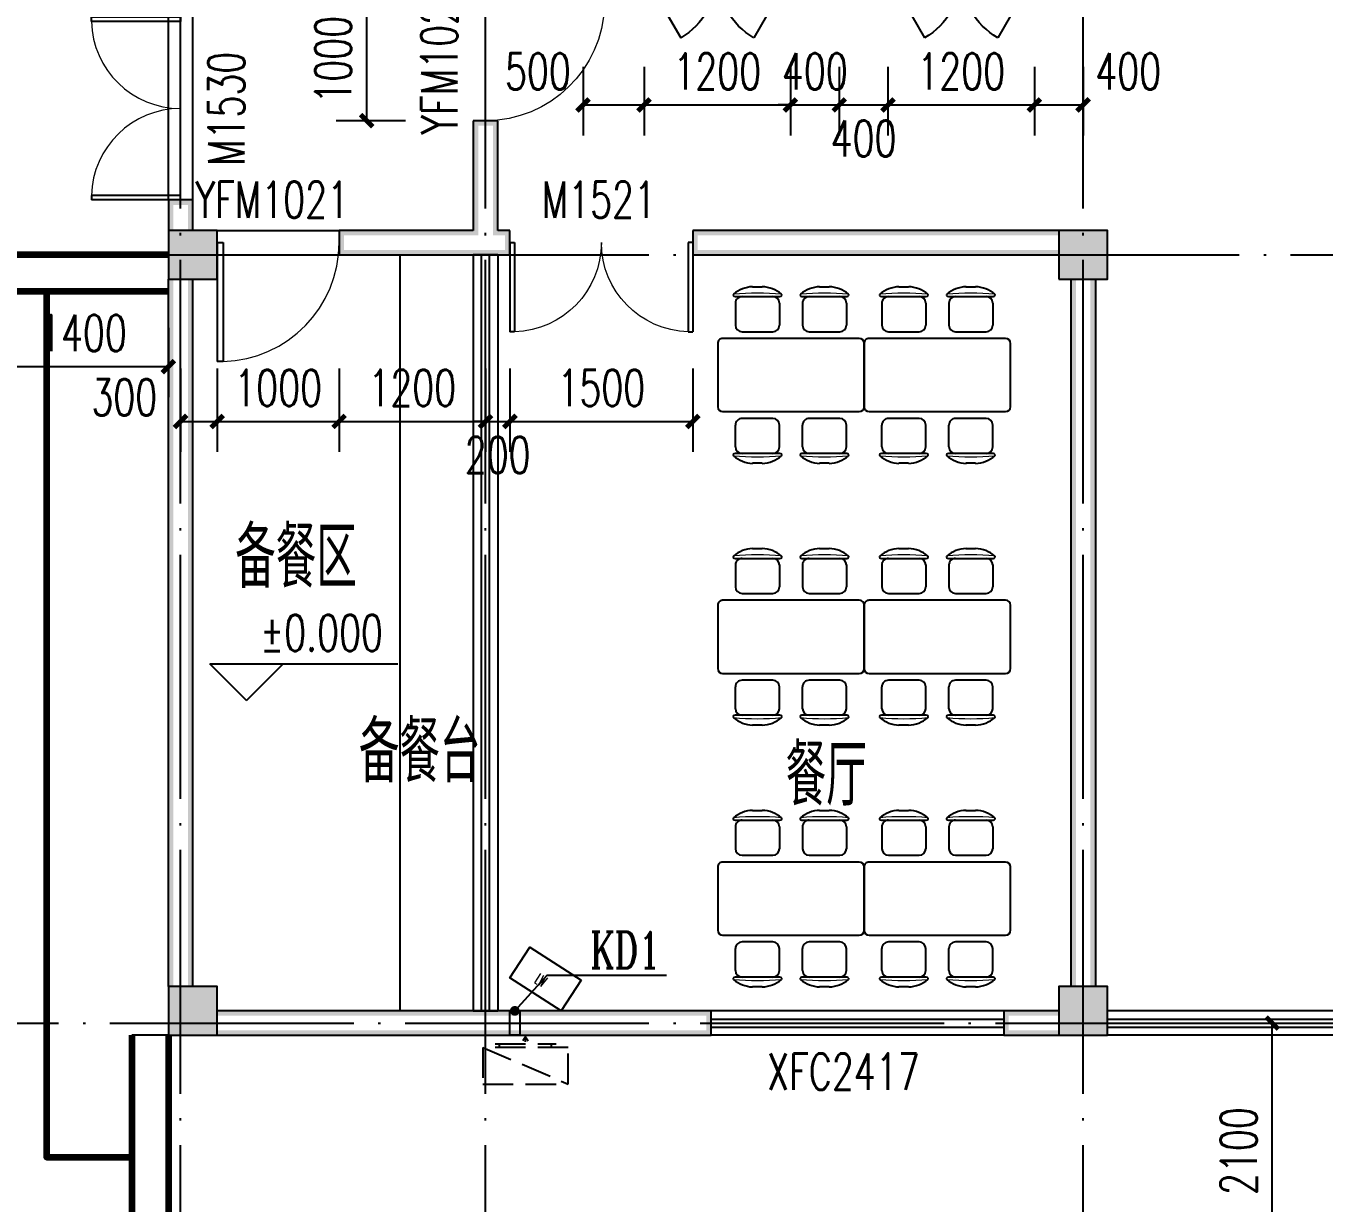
# Model space of a CAD drawing. Extents: x 5904849 to 6011887, y -826029 to -177002.
# Drawn here: x 5922146 to 5932789, y -389856 to -380203 of the extents above; entities that cross this region are included whole.
import ezdxf

# ---------------------------------------------------------------- set-up
doc = ezdxf.new("R2010")
doc.units = 0
doc.header["$LTSCALE"] = 1000
doc.header["$MEASUREMENT"] = 0
doc.linetypes.add('DASH', pattern=[0.35, 0.25, -0.1])
doc.linetypes.add('DOTE', pattern=[2.42, 2, -0.2, 0.02, -0.2])
doc.layers.get('0').update_dxf_attribs({"linetype": 'CONTINUOUS'})
doc.layers.get('Defpoints').update_dxf_attribs({"linetype": 'CONTINUOUS'})
for name, color, linetype in [('COLUMN', 9, 'CONTINUOUS'), ('DIM_ELEV', 3, 'CONTINUOUS'), ('DIM_SYMB', 3, 'CONTINUOUS'), ('DOTE', 252, 'CONTINUOUS'), ('JJ', 8, 'CONTINUOUS'), ('PUB_DIM', 3, 'CONTINUOUS'), ('PUB_HATCH', 8, 'CONTINUOUS'), ('PUB_TEXT', 7, 'CONTINUOUS'), ('PUB_WALL', 9, 'CONTINUOUS'), ('STAIR', 5, 'CONTINUOUS'), ('WALL', 2, 'CONTINUOUS'), ('WINDOW', 4, 'CONTINUOUS'), ('WINDOW_TEXT', 7, 'CONTINUOUS'), ('厨卫布置', 6, 'CONTINUOUS'), ('排水', 221, 'CONTINUOUS')]:
    doc.layers.add(name, color=color, linetype=linetype)
doc.styles.add('_TCH_DIM', font='SIMPLEX', dxfattribs={"bigfont": 'GBCBIG'})
doc.styles.add('_TCH_DIM_T3', font='SIMPLEX', dxfattribs={"width": 0.705882, "bigfont": 'GBCBIG'})
doc.styles.add('_TCH_LABEL', font='COMPLEX', dxfattribs={"bigfont": 'GBCBIG'})
doc.styles.add('_TCH_WINDOW', font='SIMPLEX', dxfattribs={"height": 3.5, "bigfont": 'GBCBIG'})
doc.styles.add('DIM_FONT', font='SIMPLEX', dxfattribs={"width": 0.7, "bigfont": 'GBCBIG'})
doc.styles.add('schuco', font='sceie.shx', dxfattribs={"width": 0.7, "bigfont": 'sceic.shx'})
doc.styles.get("Standard").update_dxf_attribs({"font": 'GBENOR', "bigfont": 'GBCBIG'})
doc.dimstyles.new('_TCH_ARCH&&100', dxfattribs={"dimtxt": 297.5, "dimasz": 100, "dimexe": 250, "dimexo": 300, "dimgap": 126.25, "dimtad": 1, "dimdec": 0, "dimzin": 0, "dimdsep": 46, "dimtxsty": '_TCH_DIM_T3', "dimblk": 'ARCHTICK', "dimcen": 0.09, "dimclrt": 7, "dimazin": 2, "dimtfac": 1, "dimtdec": 0, "dimtix": 1, "dimtmove": 2, "dimatfit": 3, "dimfxl": 0, "dimtolj": 1, "dimtzin": 0, "dimarcsym": 0})

# ---------------------------------------------------------------- blocks, each defined once
blk = doc.blocks.new('_ArchTick')
at = {"color": 0, "linetype": 'ByBlock', "const_width": 0.4}
blk.add_lwpolyline([(-0.5, -0.5), (0.5, 0.5)], dxfattribs=at)
blk = doc.blocks.new('*D903')
at = {"layer": 'Defpoints', "color": 0}
for p in [(5924940, -379980), (5925558, -379980), (5925558, -380980)]:
    blk.add_point(p, dxfattribs=at)
at = {"layer": 'PUB_DIM', "color": 0, "lineweight": -2}
for p, q in [((5925258, -379980), (5924690, -379980)), ((5924940, -380980), (5924940, -379980)), ((5925258, -380980), (5924690, -380980))]:
    blk.add_line(p, q, dxfattribs=at)
at = {"layer": 'PUB_DIM', "color": 0, "lineweight": -2, "xscale": 100, "yscale": 100, "zscale": 100}
for p, rotation in [((5924940, -379980), 90), ((5924940, -380980), 270)]:
    blk.add_blockref('_ArchTick', p, dxfattribs=dict(at, rotation=rotation))
at = {"layer": 'PUB_DIM', "color": 7, "insert": (5924665, -380480), "char_height": 297.5, "attachment_point": 5, "rotation": 90, "style": '_TCH_DIM_T3'}
blk.add_mtext('\\A1;1000', dxfattribs=at)
blk = doc.blocks.new('*D1171')
at = {"layer": 'Defpoints', "color": 0}
for p in [(5926114, -382711), (5927614, -382711), (5927614, -383446)]:
    blk.add_point(p, dxfattribs=at)
at = {"layer": 'PUB_DIM', "color": 0, "lineweight": -2}
for p, q in [((5926114, -383011), (5926114, -383696)), ((5927614, -383011), (5927614, -383696)), ((5926114, -383446), (5927614, -383446))]:
    blk.add_line(p, q, dxfattribs=at)
at = {"layer": 'PUB_DIM', "color": 0, "lineweight": -2, "xscale": 100, "yscale": 100, "zscale": 100, "rotation": 180}
blk.add_blockref('_ArchTick', (5926114, -383446), dxfattribs=at)
at = {"layer": 'PUB_DIM', "color": 0, "lineweight": -2, "xscale": 100, "yscale": 100, "zscale": 100}
blk.add_blockref('_ArchTick', (5927614, -383446), dxfattribs=at)
at = {"layer": 'PUB_DIM', "color": 7, "insert": (5926864, -383171), "char_height": 297.5, "attachment_point": 5, "style": '_TCH_DIM_T3'}
blk.add_mtext('\\A1;1500', dxfattribs=at)
blk = doc.blocks.new('*D1172')
at = {"layer": 'Defpoints', "color": 0}
for p in [(5925914, -382711), (5926114, -382711), (5926114, -383446)]:
    blk.add_point(p, dxfattribs=at)
at = {"layer": 'PUB_DIM', "color": 0, "lineweight": -2}
for p, q in [((5925914, -383011), (5925914, -383696)), ((5926114, -383011), (5926114, -383696)), ((5925914, -383446), (5925814, -383446)), ((5925914, -383446), (5926114, -383446)), ((5926114, -383446), (5926214, -383446))]:
    blk.add_line(p, q, dxfattribs=at)
at = {"layer": 'PUB_DIM', "color": 0, "lineweight": -2, "xscale": 100, "yscale": 100, "zscale": 100}
blk.add_blockref('_ArchTick', (5925914, -383446), dxfattribs=at)
at = {"layer": 'PUB_DIM', "color": 0, "lineweight": -2, "xscale": 100, "yscale": 100, "zscale": 100, "rotation": 180}
blk.add_blockref('_ArchTick', (5926114, -383446), dxfattribs=at)
at = {"layer": 'PUB_DIM', "color": 7, "insert": (5926014, -383721), "char_height": 297.5, "attachment_point": 5, "style": '_TCH_DIM_T3'}
blk.add_mtext('\\A1;200', dxfattribs=at)
blk = doc.blocks.new('*D1173')
at = {"layer": 'Defpoints', "color": 0}
for p in [(5924714, -382711), (5925914, -382711), (5925914, -383446)]:
    blk.add_point(p, dxfattribs=at)
at = {"layer": 'PUB_DIM', "color": 0, "lineweight": -2}
for p, q in [((5924714, -383011), (5924714, -383696)), ((5925914, -383011), (5925914, -383696)), ((5924714, -383446), (5925914, -383446))]:
    blk.add_line(p, q, dxfattribs=at)
at = {"layer": 'PUB_DIM', "color": 0, "lineweight": -2, "xscale": 100, "yscale": 100, "zscale": 100, "rotation": 180}
blk.add_blockref('_ArchTick', (5924714, -383446), dxfattribs=at)
at = {"layer": 'PUB_DIM', "color": 0, "lineweight": -2, "xscale": 100, "yscale": 100, "zscale": 100}
blk.add_blockref('_ArchTick', (5925914, -383446), dxfattribs=at)
at = {"layer": 'PUB_DIM', "color": 7, "insert": (5925314, -383171), "char_height": 297.5, "attachment_point": 5, "style": '_TCH_DIM_T3'}
blk.add_mtext('\\A1;1200', dxfattribs=at)
blk = doc.blocks.new('*D1174')
at = {"layer": 'Defpoints', "color": 0}
for p in [(5923714, -382711), (5924714, -382711), (5924714, -383446)]:
    blk.add_point(p, dxfattribs=at)
at = {"layer": 'PUB_DIM', "color": 0, "lineweight": -2}
for p, q in [((5923714, -383011), (5923714, -383696)), ((5924714, -383011), (5924714, -383696)), ((5923714, -383446), (5924714, -383446))]:
    blk.add_line(p, q, dxfattribs=at)
at = {"layer": 'PUB_DIM', "color": 0, "lineweight": -2, "xscale": 100, "yscale": 100, "zscale": 100, "rotation": 180}
blk.add_blockref('_ArchTick', (5923714, -383446), dxfattribs=at)
at = {"layer": 'PUB_DIM', "color": 0, "lineweight": -2, "xscale": 100, "yscale": 100, "zscale": 100}
blk.add_blockref('_ArchTick', (5924714, -383446), dxfattribs=at)
at = {"layer": 'PUB_DIM', "color": 7, "insert": (5924214, -383171), "char_height": 297.5, "attachment_point": 5, "style": '_TCH_DIM_T3'}
blk.add_mtext('\\A1;1000', dxfattribs=at)
blk = doc.blocks.new('*D1175')
at = {"layer": 'Defpoints', "color": 0}
for p in [(5923414, -382711), (5923714, -382711), (5923714, -383446)]:
    blk.add_point(p, dxfattribs=at)
at = {"layer": 'PUB_DIM', "color": 0, "lineweight": -2}
for p, q in [((5923414, -383011), (5923414, -383696)), ((5923714, -383011), (5923714, -383696)), ((5923414, -383446), (5923714, -383446))]:
    blk.add_line(p, q, dxfattribs=at)
at = {"layer": 'PUB_DIM', "color": 0, "lineweight": -2, "xscale": 100, "yscale": 100, "zscale": 100, "rotation": 180}
blk.add_blockref('_ArchTick', (5923414, -383446), dxfattribs=at)
at = {"layer": 'PUB_DIM', "color": 0, "lineweight": -2, "xscale": 100, "yscale": 100, "zscale": 100}
blk.add_blockref('_ArchTick', (5923714, -383446), dxfattribs=at)
at = {"layer": 'PUB_DIM', "color": 7, "insert": (5922953, -383248), "char_height": 297.5, "attachment_point": 5, "style": '_TCH_DIM_T3'}
blk.add_mtext('\\A1;300', dxfattribs=at)
blk = doc.blocks.new('*D1199')
at = {"layer": 'Defpoints', "color": 0}
for p in [(5931752, -388380), (5932364, -388380), (5931752, -390480)]:
    blk.add_point(p, dxfattribs=at)
at = {"layer": 'PUB_DIM', "color": 0, "lineweight": -2}
for p, q in [((5932052, -388380), (5932614, -388380)), ((5932364, -390480), (5932364, -388380)), ((5932052, -390480), (5932614, -390480))]:
    blk.add_line(p, q, dxfattribs=at)
at = {"layer": 'PUB_DIM', "color": 0, "lineweight": -2, "xscale": 100, "yscale": 100, "zscale": 100}
for p, rotation in [((5932364, -388380), 90), ((5932364, -390480), 270)]:
    blk.add_blockref('_ArchTick', p, dxfattribs=dict(at, rotation=rotation))
at = {"layer": 'PUB_DIM', "color": 7, "insert": (5932089, -389430), "char_height": 297.5, "attachment_point": 5, "rotation": 90, "style": '_TCH_DIM_T3'}
blk.add_mtext('\\A1;2100', dxfattribs=at)
blk = doc.blocks.new('*D1253')
at = {"layer": 'Defpoints', "color": 0}
for p in [(5921914, -382380), (5923314, -382380), (5923314, -382997)]:
    blk.add_point(p, dxfattribs=at)
at = {"layer": 'PUB_DIM', "color": 0, "lineweight": -2}
for p, q in [((5921914, -382680), (5921914, -383247)), ((5923314, -382680), (5923314, -383247)), ((5921914, -382997), (5923314, -382997))]:
    blk.add_line(p, q, dxfattribs=at)
at = {"layer": 'PUB_DIM', "color": 0, "lineweight": -2, "xscale": 100, "yscale": 100, "zscale": 100, "rotation": 180}
blk.add_blockref('_ArchTick', (5921914, -382997), dxfattribs=at)
at = {"layer": 'PUB_DIM', "color": 0, "lineweight": -2, "xscale": 100, "yscale": 100, "zscale": 100}
blk.add_blockref('_ArchTick', (5923314, -382997), dxfattribs=at)
at = {"layer": 'PUB_DIM', "color": 7, "insert": (5922614, -382722), "char_height": 297.5, "attachment_point": 5, "style": '_TCH_DIM_T3'}
blk.add_mtext('\\A1;1400', dxfattribs=at)
blk = doc.blocks.new('*D1263')
at = {"layer": 'Defpoints', "color": 0}
for p in [(5926714, -380238), (5927214, -380238), (5927214, -380851)]:
    blk.add_point(p, dxfattribs=at)
at = {"layer": 'PUB_DIM', "color": 0, "lineweight": -2}
for p, q in [((5926714, -380538), (5926714, -381101)), ((5927214, -380538), (5927214, -381101)), ((5926714, -380851), (5927214, -380851))]:
    blk.add_line(p, q, dxfattribs=at)
at = {"layer": 'PUB_DIM', "color": 0, "lineweight": -2, "xscale": 100, "yscale": 100, "zscale": 100, "rotation": 180}
blk.add_blockref('_ArchTick', (5926714, -380851), dxfattribs=at)
at = {"layer": 'PUB_DIM', "color": 0, "lineweight": -2, "xscale": 100, "yscale": 100, "zscale": 100}
blk.add_blockref('_ArchTick', (5927214, -380851), dxfattribs=at)
at = {"layer": 'PUB_DIM', "color": 7, "insert": (5926344, -380576), "char_height": 297.5, "attachment_point": 5, "style": '_TCH_DIM_T3'}
blk.add_mtext('\\A1;500', dxfattribs=at)
blk = doc.blocks.new('*D1264')
at = {"layer": 'Defpoints', "color": 0}
for p in [(5927214, -380238), (5928414, -380238), (5928414, -380851)]:
    blk.add_point(p, dxfattribs=at)
at = {"layer": 'PUB_DIM', "color": 0, "lineweight": -2}
for p, q in [((5927214, -380538), (5927214, -381101)), ((5928414, -380538), (5928414, -381101)), ((5927214, -380851), (5928414, -380851))]:
    blk.add_line(p, q, dxfattribs=at)
at = {"layer": 'PUB_DIM', "color": 0, "lineweight": -2, "xscale": 100, "yscale": 100, "zscale": 100, "rotation": 180}
blk.add_blockref('_ArchTick', (5927214, -380851), dxfattribs=at)
at = {"layer": 'PUB_DIM', "color": 0, "lineweight": -2, "xscale": 100, "yscale": 100, "zscale": 100}
blk.add_blockref('_ArchTick', (5928414, -380851), dxfattribs=at)
at = {"layer": 'PUB_DIM', "color": 7, "insert": (5927814, -380576), "char_height": 297.5, "attachment_point": 5, "style": '_TCH_DIM_T3'}
blk.add_mtext('\\A1;1200', dxfattribs=at)
blk = doc.blocks.new('*D1265')
at = {"layer": 'Defpoints', "color": 0}
for p in [(5928414, -380238), (5928814, -380238), (5928814, -380851)]:
    blk.add_point(p, dxfattribs=at)
at = {"layer": 'PUB_DIM', "color": 0, "lineweight": -2}
for p, q in [((5928414, -380538), (5928414, -381101)), ((5928814, -380538), (5928814, -381101)), ((5928414, -380851), (5928314, -380851)), ((5928414, -380851), (5928814, -380851)), ((5928814, -380851), (5928914, -380851))]:
    blk.add_line(p, q, dxfattribs=at)
at = {"layer": 'PUB_DIM', "color": 0, "lineweight": -2, "xscale": 100, "yscale": 100, "zscale": 100}
blk.add_blockref('_ArchTick', (5928414, -380851), dxfattribs=at)
at = {"layer": 'PUB_DIM', "color": 0, "lineweight": -2, "xscale": 100, "yscale": 100, "zscale": 100, "rotation": 180}
blk.add_blockref('_ArchTick', (5928814, -380851), dxfattribs=at)
at = {"layer": 'PUB_DIM', "color": 7, "insert": (5928614, -380576), "char_height": 297.5, "attachment_point": 5, "style": '_TCH_DIM_T3'}
blk.add_mtext('\\A1;400', dxfattribs=at)
blk = doc.blocks.new('*D1266')
at = {"layer": 'Defpoints', "color": 0}
for p in [(5928814, -380238), (5929214, -380238), (5929214, -380851)]:
    blk.add_point(p, dxfattribs=at)
at = {"layer": 'PUB_DIM', "color": 0, "lineweight": -2}
for p, q in [((5928814, -380538), (5928814, -381101)), ((5929214, -380538), (5929214, -381101)), ((5928814, -380851), (5929214, -380851))]:
    blk.add_line(p, q, dxfattribs=at)
at = {"layer": 'PUB_DIM', "color": 0, "lineweight": -2, "xscale": 100, "yscale": 100, "zscale": 100, "rotation": 180}
blk.add_blockref('_ArchTick', (5928814, -380851), dxfattribs=at)
at = {"layer": 'PUB_DIM', "color": 0, "lineweight": -2, "xscale": 100, "yscale": 100, "zscale": 100}
blk.add_blockref('_ArchTick', (5929214, -380851), dxfattribs=at)
at = {"layer": 'PUB_DIM', "color": 7, "insert": (5929014, -381126), "char_height": 297.5, "attachment_point": 5, "style": '_TCH_DIM_T3'}
blk.add_mtext('\\A1;400', dxfattribs=at)
blk = doc.blocks.new('*D1267')
at = {"layer": 'Defpoints', "color": 0}
for p in [(5929214, -380238), (5930414, -380238), (5930414, -380851)]:
    blk.add_point(p, dxfattribs=at)
at = {"layer": 'PUB_DIM', "color": 0, "lineweight": -2}
for p, q in [((5929214, -380538), (5929214, -381101)), ((5930414, -380538), (5930414, -381101)), ((5929214, -380851), (5930414, -380851))]:
    blk.add_line(p, q, dxfattribs=at)
at = {"layer": 'PUB_DIM', "color": 0, "lineweight": -2, "xscale": 100, "yscale": 100, "zscale": 100, "rotation": 180}
blk.add_blockref('_ArchTick', (5929214, -380851), dxfattribs=at)
at = {"layer": 'PUB_DIM', "color": 0, "lineweight": -2, "xscale": 100, "yscale": 100, "zscale": 100}
blk.add_blockref('_ArchTick', (5930414, -380851), dxfattribs=at)
at = {"layer": 'PUB_DIM', "color": 7, "insert": (5929814, -380576), "char_height": 297.5, "attachment_point": 5, "style": '_TCH_DIM_T3'}
blk.add_mtext('\\A1;1200', dxfattribs=at)
blk = doc.blocks.new('*D1268')
at = {"layer": 'Defpoints', "color": 0}
for p in [(5930414, -380238), (5930814, -380238), (5930814, -380851)]:
    blk.add_point(p, dxfattribs=at)
at = {"layer": 'PUB_DIM', "color": 0, "lineweight": -2}
for p, q in [((5930414, -380538), (5930414, -381101)), ((5930814, -380538), (5930814, -381101)), ((5930414, -380851), (5930814, -380851))]:
    blk.add_line(p, q, dxfattribs=at)
at = {"layer": 'PUB_DIM', "color": 0, "lineweight": -2, "xscale": 100, "yscale": 100, "zscale": 100, "rotation": 180}
blk.add_blockref('_ArchTick', (5930414, -380851), dxfattribs=at)
at = {"layer": 'PUB_DIM', "color": 0, "lineweight": -2, "xscale": 100, "yscale": 100, "zscale": 100}
blk.add_blockref('_ArchTick', (5930814, -380851), dxfattribs=at)
at = {"layer": 'PUB_DIM', "color": 7, "insert": (5931184, -380576), "char_height": 297.5, "attachment_point": 5, "style": '_TCH_DIM_T3'}
blk.add_mtext('\\A1;400', dxfattribs=at)
blk = doc.blocks.new('$DorLib2D$00000231')
at = {"color": 0}
for p, q in [((-0.5, 0), (-0.25, 0.433)), ((0.5, 0), (0.25, 0.433))]:
    blk.add_line(p, q, dxfattribs=at)
for centre, start, end in [((-0.5, 0), 0, 60), ((0.5, 0), 120, 180)]:
    blk.add_arc(centre, 0.5, start, end, dxfattribs=at)
blk = doc.blocks.new('$WINLIB2D$00000001')
at = {"color": 0}
for points in [[(-0.5, 0.5), (-0.5, -0.5)], [(-0.5, 0.5), (0.5, 0.5)], [(0.5, -0.5), (0.5, 0.5)], [(0.5, 0.1667), (-0.5, 0.1667)], [(0.5, -0.1667), (-0.5, -0.1667)], [(-0.5, -0.5), (0.5, -0.5)]]:
    blk.add_lwpolyline(points, dxfattribs=at)
blk = doc.blocks.new('$DorLib2D$00000002')
for p, q in [((-0.5, 0), (-0.5, 0.4875)), ((-0.475, 0.4875), (-0.5, 0.4875)), ((-0.475, 0), (-0.475, 0.4875)), ((0.475, 0), (0.475, 0.4875)), ((0.475, 0.4875), (0.5, 0.4875)), ((0.5, 0), (0.5, 0.4875)), ((-0.5, 0), (-0.475, 0)), ((0.5, 0), (0.475, 0))]:
    blk.add_line(p, q)
at = {"lineweight": 13}
for centre, start, end in [((-0.4875, 0), 0, 88.53072), ((0.4875, 0), 91.46928, 180)]:
    blk.add_arc(centre, 0.4875, start, end, dxfattribs=at)
blk = doc.blocks.new('$DorLib2D$00000001')
for p, q in [((0.45, 0.975), (0.5, 0.975)), ((0.45, 0), (0.45, 0.975)), ((0.5, 0), (0.5, 0.975)), ((0.5, 0), (0.45, 0))]:
    blk.add_line(p, q)
at = {"lineweight": 13}
blk.add_arc((0.475, 0), 0.975, 91.4693, 180, dxfattribs=at)
blk = doc.blocks.new('$TCHSYS$WIN2D')
for p, q in [((-0.5, 0.5), (0.5, 0.5)), ((-0.5, 0.5), (-0.5, -0.5)), ((0.5, 0.5), (0.5, -0.5)), ((0.5, 0.1667), (-0.5, 0.1667)), ((0.5, -0.1667), (-0.5, -0.1667)), ((-0.5, -0.5), (0.5, -0.5))]:
    blk.add_line(p, q)
blk = doc.blocks.new('_FZH')
blk.add_lwpolyline([(-0.5, -0.5), (0.5, -0.5), (0.5, 0.5), (-0.5, 0.5)], close=True)
at = {"layer": 'PUB_HATCH'}
blk.add_solid([(-0.5, -0.5), (0.5, -0.5), (-0.5, 0.5), (0.5, 0.5)], dxfattribs=at)
blk = doc.blocks.new('$plan$00000279')
for p, q in [((-569, 821), (-109, 821)), ((-389, 921), (-290, 921)), ((117, 821), (577, 821)), ((298, 921), (397, 921)), ((-564, 754), (-564, 529)), ((-114, 754), (-114, 529)), ((122, 754), (122, 529)), ((572, 754), (572, 529)), ((-497, 461), (-182, 461)), ((190, 461), (505, 461)), ((-746, 342), (-746, -308)), ((704, 392), (-696, 392)), ((754, -308), (754, 342)), ((-696, -358), (704, -358)), ((-564, -720), (-564, -495)), ((-182, -427), (-497, -427)), ((-114, -720), (-114, -495)), ((122, -720), (122, -495)), ((505, -427), (190, -427)), ((572, -720), (572, -495)), ((-109, -787), (-569, -787)), ((577, -787), (117, -787)), ((-290, -887), (-389, -887)), ((397, -887), (298, -887))]:
    blk.add_line(p, q)
for centre, radius, start, end in [((-579, 837), 10, 130.7265, 202.67), ((-569, 841), 20, 202.67, 270), ((-379, 606), 316, 91.7651, 130.7265), ((-497, 754), 67.5, 90, 180), ((-300, 606), 316, 49.2735, 88.2349), ((-182, 754), 67.5, 0, 90), ((-109, 841), 20, 270, 337.33), ((-100, 837), 10, 337.33, 49.2735), ((108, 837), 10, 130.7265, 202.67), ((117, 841), 20, 202.67, 270), ((307, 606), 316, 91.7651, 130.7265), ((190, 754), 67.5, 90, 180), ((387, 606), 316, 49.2735, 88.2349), ((505, 754), 67.5, 0, 90), ((577, 841), 20, 270, 337.33), ((587, 837), 10, 337.33, 49.2735), ((-497, 529), 67.5, 180, 270), ((-182, 529), 67.5, 270, 0), ((190, 529), 67.5, 180, 270), ((505, 529), 67.5, 270, 0), ((-696, 342), 50, 90, 180), ((704, 342), 50, 0, 90), ((-696, -308), 50, 180, 270), ((704, -308), 50, 270, 0), ((-497, -495), 67.5, 90, 180), ((-182, -495), 67.5, 0, 90), ((190, -495), 67.5, 90, 180), ((505, -495), 67.5, 0, 90), ((-569, -807), 20, 90, 157.33), ((-497, -720), 67.5, 180, 270), ((-182, -720), 67.5, 270, 0), ((-109, -807), 20, 22.67, 90), ((117, -807), 20, 90, 157.33), ((190, -720), 67.5, 180, 270), ((505, -720), 67.5, 270, 0), ((577, -807), 20, 22.67, 90), ((-579, -803), 10, 157.33, 229.2735), ((-379, -572), 316, 229.2735, 268.2349), ((-300, -572), 316, 271.7651, 310.7265), ((-100, -803), 10, 310.7265, 22.67), ((108, -803), 10, 157.33, 229.2735), ((307, -572), 316, 229.2735, 268.2349), ((387, -572), 316, 271.7651, 310.7265), ((587, -803), 10, 310.7265, 22.67)]:
    blk.add_arc(centre, radius, start, end)
at = {"lineweight": 13}
for centre, start, end in [((-339, -1857), 84.8023, 95.1977), ((347, -1857), 84.8023, 95.1977), ((-339, 1890), 264.8023, 275.1977), ((347, 1890), 264.8023, 275.1977)]:
    blk.add_arc(centre, 2713, start, end, dxfattribs=at)
at = {"width": 0.8, "flags": 9}
for tag in ['XSIZE', 'YSIZE']:
    blk.add_attdef(tag, (0, 0), '', height=0.5, dxfattribs=at)
blk = doc.blocks.new('A$C2E081725')
at = {"linetype": 'DASH'}
for p, q in [((700, 94), (0, 394)), ((600, 64), (100, 64)), ((138, 94), (138, 64)), ((350, 8), (327, 39)), ((350, 49), (350, 0)), ((350, 8), (373, 39)), ((563, 94), (563, 64))]:
    blk.add_line(p, q, dxfattribs=at)
blk.add_lwpolyline([(0, 394), (0, 94), (700, 94), (700, 394)], close=True, dxfattribs=at)

msp = doc.modelspace()

# ---------------------------------------------------------------- hatches: boundary and pattern name
at = {"layer": 'PUB_WALL', "linetype": 'ByBlock'}
for points in [[(5926014.3, -380980.2), (5925814.3, -380980.2), (5925854.3, -381020.2), (5925974.3, -381020.2)], [(5925814.3, -380980.2), (5925814.3, -381880.2), (5925854.3, -381920.2), (5925854.3, -381020.2)], [(5926014.3, -381880.2), (5926014.3, -380980.2), (5925974.3, -381020.2), (5925974.3, -381920.2)], [(5923514.3, -381630.2), (5923314.3, -381630.2), (5923354.3, -381670.2), (5923474.3, -381670.2)], [(5923314.3, -381880.2), (5923354.3, -381880.2), (5923354.3, -381670.2), (5923314.3, -381630.2)], [(5923474.3, -381880.2), (5923514.3, -381880.2), (5923514.3, -381630.2), (5923474.3, -381670.2)], [(5923714.3, -381880.2), (5923314.3, -381880.2), (5923354.3, -381920.2), (5923674.3, -381920.2)], [(5923314.3, -381880.2), (5923314.3, -382280.2), (5923354.3, -382240.2), (5923354.3, -381920.2)], [(5923714.3, -382280.2), (5923714.3, -381880.2), (5923674.3, -381920.2), (5923674.3, -382240.2)], [(5925814.3, -381880.2), (5924714.3, -381880.2), (5924754.3, -381920.2), (5925854.3, -381920.2)], [(5924714.3, -381880.2), (5924714.3, -382080.2), (5924754.3, -382040.2), (5924754.3, -381920.2)], [(5926114.3, -381880.2), (5926014.3, -381880.2), (5925974.3, -381920.2), (5926074.3, -381920.2)], [(5926114.3, -382080.2), (5926114.3, -381880.2), (5926074.3, -381920.2), (5926074.3, -382040.2)], [(5930614.3, -381920.2), (5930614.3, -381880.2), (5927614.3, -381880.2), (5927654.3, -381920.2)], [(5927614.3, -381880.2), (5927614.3, -382080.2), (5927654.3, -382040.2), (5927654.3, -381920.2)], [(5931014.3, -381880.2), (5930614.3, -381880.2), (5930654.3, -381920.2), (5930974.3, -381920.2)], [(5930614.3, -381880.2), (5930614.3, -382280.2), (5930654.3, -382240.2), (5930654.3, -381920.2)], [(5931014.3, -382280.2), (5931014.3, -381880.2), (5930974.3, -381920.2), (5930974.3, -382240.2)], [(5924714.3, -382080.2), (5925914.3, -382080.2), (5925914.3, -382040.2), (5924754.3, -382040.2)], [(5925914.3, -382080.2), (5926114.3, -382080.2), (5926074.3, -382040.2), (5925914.3, -382040.2)], [(5930614.3, -382080.2), (5930614.3, -382040.2), (5927654.3, -382040.2), (5927614.3, -382080.2)], [(5923314.3, -382280.2), (5923714.3, -382280.2), (5923674.3, -382240.2), (5923354.3, -382240.2)], [(5923354.3, -382280.2), (5923314.3, -382280.2), (5923314.3, -388080.2), (5923354.3, -388080.2)], [(5923514.3, -382280.2), (5923474.3, -382280.2), (5923474.3, -388080.2), (5923514.3, -388080.2)], [(5930614.3, -382280.2), (5931014.3, -382280.2), (5930974.3, -382240.2), (5930654.3, -382240.2)], [(5930714.3, -388080.2), (5930754.3, -388080.2), (5930754.3, -382280.2), (5930714.3, -382280.2)], [(5930874.3, -388080.2), (5930914.3, -388080.2), (5930914.3, -382280.2), (5930874.3, -382280.2)], [(5923714.3, -388080.2), (5923314.3, -388080.2), (5923354.3, -388120.2), (5923674.3, -388120.2)], [(5923314.3, -388080.2), (5923314.3, -388480.2), (5923354.3, -388440.2), (5923354.3, -388120.2)], [(5923714.3, -388480.2), (5923714.3, -388080.2), (5923674.3, -388120.2), (5923674.3, -388440.2)], [(5931014.3, -388080.2), (5930614.3, -388080.2), (5930654.3, -388120.2), (5930974.3, -388120.2)], [(5930614.3, -388080.2), (5930614.3, -388480.2), (5930654.3, -388440.2), (5930654.3, -388120.2)], [(5931014.3, -388480.2), (5931014.3, -388080.2), (5930974.3, -388120.2), (5930974.3, -388440.2)], [(5923714.3, -388280.2), (5923714.3, -388320.2), (5927724.3, -388320.2), (5927764.3, -388280.2)], [(5927764.3, -388480.2), (5927764.3, -388280.2), (5927724.3, -388320.2), (5927724.3, -388440.2)], [(5930614.3, -388320.2), (5930614.3, -388280.2), (5930164.3, -388280.2), (5930204.3, -388320.2)], [(5930164.3, -388280.2), (5930164.3, -388480.2), (5930204.3, -388440.2), (5930204.3, -388320.2)], [(5923314.3, -388480.2), (5923714.3, -388480.2), (5923674.3, -388440.2), (5923354.3, -388440.2)], [(5923714.3, -388440.2), (5923714.3, -388480.2), (5927764.3, -388480.2), (5927724.3, -388440.2)], [(5930614.3, -388480.2), (5930614.3, -388440.2), (5930204.3, -388440.2), (5930164.3, -388480.2)], [(5930614.3, -388480.2), (5931014.3, -388480.2), (5930974.3, -388440.2), (5930654.3, -388440.2)]]:
    msp.add_hatch(color=256, dxfattribs=at).paths.add_polyline_path(points)

# ---------------------------------------------------------------- linework, layer by layer
at = {"linetype": 'ByBlock'}
for p, q in [((5925214.3, -382080.2), (5925814.3, -382080.2)), ((5925214.3, -388280.2), (5925214.3, -382080.2)), ((5925814.3, -388280.2), (5925214.3, -388280.2))]:
    msp.add_line(p, q, dxfattribs=at)
at = {"layer": 'DIM_ELEV', "color": 0}
for p, q in [((5923955, -385734), (5923655, -385434)), ((5923655, -385434), (5925195.3, -385434)), ((5923955, -385734), (5924255, -385434))]:
    msp.add_line(p, q, dxfattribs=at)
at = {"layer": 'DIM_SYMB'}
msp.add_lwpolyline([(5927397, -387990.3), (5926415.9, -387990.3), (5926154.3, -388280.2)], dxfattribs=at)
at = {"layer": 'DIM_SYMB', "const_width": 40}
msp.add_lwpolyline([(5926167.7, -388265.3, 1), (5926140.9, -388295, 1)], format="xyb", close=True, dxfattribs=at)
at = {"layer": 'DOTE', "linetype": 'DOTE'}
for p, q in [((5923414.3, -391380.2), (5923414.3, -370380.2)), ((5930814.3, -391380.2), (5930814.3, -370380.2)), ((5925914.3, -391380.2), (5925914.3, -378180.1)), ((5920414.3, -382080.2), (5948414.3, -382080.2)), ((5920414.3, -388380.2), (5948414.3, -388380.2))]:
    msp.add_line(p, q, dxfattribs=at)
at = {"layer": 'STAIR', "linetype": 'ByBlock', "lineweight": 100}
for p, q in [((5923314.3, -382080.2), (5921914.3, -382080.2)), ((5923314.3, -382380.2), (5921614.3, -382380.2)), ((5923014.3, -388480.2), (5923014.3, -390780.2)), ((5923314.3, -388480.2), (5923314.3, -390480.2))]:
    msp.add_line(p, q, dxfattribs=at)
at = {"layer": 'STAIR', "linetype": 'ByBlock'}
msp.add_line((5923314.3, -388480.2), (5923014.3, -388480.2), dxfattribs=at)
at = {"layer": 'STAIR', "linetype": 'ByBlock', "lineweight": 100}
msp.add_lwpolyline([(5922314.3, -382380.2), (5922314.3, -389480.2), (5923014.3, -389480.2)], dxfattribs=at)
at = {"layer": 'WALL', "linetype": 'ByBlock'}
for p, q in [((5926014.3, -380980.2), (5925814.3, -380980.2)), ((5925814.3, -380980.2), (5925814.3, -381880.2)), ((5926014.3, -381880.2), (5926014.3, -380980.2)), ((5923514.3, -381630.2), (5923314.3, -381630.2)), ((5923314.3, -381630.2), (5923314.3, -381880.2)), ((5923514.3, -381880.2), (5923514.3, -381630.2)), ((5925814.3, -381880.2), (5924714.3, -381880.2)), ((5924714.3, -381880.2), (5924714.3, -382080.2)), ((5926114.3, -381880.2), (5926014.3, -381880.2)), ((5926114.3, -382080.2), (5926114.3, -381880.2)), ((5930614.3, -381880.2), (5927614.3, -381880.2)), ((5927614.3, -381880.2), (5927614.3, -382080.2)), ((5924714.3, -382080.2), (5925914.3, -382080.2)), ((5925914.3, -382080.2), (5926114.3, -382080.2)), ((5927614.3, -382080.2), (5930614.3, -382080.2)), ((5923314.3, -388080.2), (5923314.3, -382280.2)), ((5923514.3, -388080.2), (5923514.3, -382280.2)), ((5930714.3, -382280.2), (5930714.3, -388080.2)), ((5930914.3, -382280.2), (5930914.3, -388080.2)), ((5927764.3, -388280.2), (5923714.3, -388280.2)), ((5927764.3, -388480.2), (5927764.3, -388280.2)), ((5930614.3, -388280.2), (5930164.3, -388280.2)), ((5930164.3, -388280.2), (5930164.3, -388480.2)), ((5923714.3, -388480.2), (5927764.3, -388480.2)), ((5930164.3, -388480.2), (5930614.3, -388480.2))]:
    msp.add_line(p, q, dxfattribs=at)
at = {"layer": 'WINDOW', "linetype": 'ByBlock'}
for p, q in [((5923314.3, -381630.2), (5923314.3, -380130.2)), ((5923514.3, -381630.2), (5923514.3, -380130.2)), ((5923714.3, -381880.2), (5924714.3, -381880.2))]:
    msp.add_line(p, q, dxfattribs=at)
at = {"layer": '厨卫布置'}
msp.add_lwpolyline([(5926697.1, -388027.8), (5926535, -388280.2), (5926114.3, -388009.9), (5926276.4, -387757.5)], close=True, dxfattribs=at)
at = {"layer": '排水'}
msp.add_lwpolyline([(5926194.3, -388480.2), (5926114.3, -388480.2), (5926114.3, -388280.2), (5926194.3, -388280.2)], close=True, dxfattribs=at)

# ---------------------------------------------------------------- block references
at = {"layer": 'COLUMN', "linetype": 'ByBlock', "xscale": 400, "yscale": 400, "zscale": 400}
for p in [(5923514.3, -382080.2), (5930814.3, -382080.2), (5923514.3, -388280.2), (5930814.3, -388280.2)]:
    msp.add_blockref('_FZH', p, dxfattribs=at)
at = {"layer": 'JJ', "xscale": -0.8000000000465661, "yscale": -0.8000000000465661, "zscale": 0.8000000000465661}
for p in [(5928421.6, -383052.4), (5929621.6, -383052.4), (5928421.6, -385199.2), (5929621.6, -385199.2), (5928421.6, -387346), (5929621.6, -387346)]:
    msp.add_blockref('$plan$00000279', p, dxfattribs=at)
at = {"layer": 'WINDOW', "linetype": 'ByBlock'}
ref = msp.add_blockref('$DorLib2D$00000231', (5927814.4, -379780.2), dxfattribs=dict(at, xscale=1200, yscale=-1200, zscale=1200))
ref.add_attrib('A', 'BFM1220', (5927149.4, -379553.9), dxfattribs={"layer": 'WINDOW_TEXT', "linetype": 'ByBlock', "height": 297.5, "style": '_TCH_WINDOW', "width": 0.705882})
ref = msp.add_blockref('$DorLib2D$00000231', (5929814.4, -379780.2), dxfattribs=dict(at, xscale=-1200, yscale=1200, zscale=-1200, rotation=179.9999995616816))
ref.add_attrib('A', 'BFM1220', (5929149.4, -379553.9), dxfattribs={"layer": 'WINDOW_TEXT', "linetype": 'ByBlock', "height": 297.5, "rotation": 360, "style": '_TCH_WINDOW', "width": 0.705882})
ref = msp.add_blockref('$DorLib2D$00000001', (5925914.3, -380480.2), dxfattribs=dict(at, xscale=-1000, yscale=1000, zscale=-1000, rotation=270.0000000001779))
ref.add_attrib('A', 'YFM1021', (5925683.2, -381095.2), dxfattribs={"layer": 'WINDOW_TEXT', "linetype": 'ByBlock', "height": 297.5, "rotation": 90, "style": '_TCH_WINDOW', "width": 0.705882})
ref = msp.add_blockref('$DorLib2D$00000002', (5923414.3, -380880.2), dxfattribs=dict(at, xscale=1500, yscale=1500, zscale=1500, rotation=90.00000045925906))
ref.add_attrib('A', 'M1530', (5923938.1, -381350.2), dxfattribs={"layer": 'WINDOW_TEXT', "linetype": 'ByBlock', "height": 297.5, "rotation": 90, "style": '_TCH_WINDOW', "width": 0.705882})
ref = msp.add_blockref('$DorLib2D$00000001', (5924214.3, -381980.2), dxfattribs=dict(at, xscale=1000, yscale=1000, zscale=1000, rotation=179.9999999152628))
ref.add_attrib('A', 'YFM1021', (5923535.6, -381776.3), dxfattribs={"layer": 'WINDOW_TEXT', "linetype": 'ByBlock', "height": 297.5, "rotation": 360, "style": '_TCH_WINDOW', "width": 0.705882})
ref = msp.add_blockref('$DorLib2D$00000002', (5926864.3, -381980.2), dxfattribs=dict(at, xscale=-1500, yscale=1500, zscale=-1500, rotation=179.9999999812993))
ref.add_attrib('A', 'M1521', (5926375.5, -381776.3), dxfattribs={"layer": 'WINDOW_TEXT', "linetype": 'ByBlock', "height": 297.5, "rotation": 360, "style": '_TCH_WINDOW', "width": 0.705882})
at = {"layer": 'WINDOW', "linetype": 'ByBlock', "xscale": 6200.000096227741, "yscale": 200, "zscale": 6200.000096227741, "rotation": 270}
msp.add_blockref('$WINLIB2D$00000001', (5925914.3, -385180.2), dxfattribs=at)
at = {"layer": 'WINDOW', "linetype": 'ByBlock'}
ref = msp.add_blockref('$WINLIB2D$00000001', (5928964.3, -388380.2), dxfattribs=dict(at, xscale=2400, yscale=-199.9999999625143, zscale=2400, rotation=180.0000000123235))
ref.add_attrib('A', 'XFC2417', (5928223.3, -388926.3), dxfattribs={"layer": 'WINDOW_TEXT', "linetype": 'ByBlock', "height": 297.5, "rotation": 0, "style": '_TCH_WINDOW', "width": 0.705882})
at = {"layer": 'WINDOW', "xscale": 1900.000002484769, "yscale": 200.0000009590294, "zscale": 1900.000002484769, "rotation": 179.999999983938}
msp.add_blockref('$TCHSYS$WIN2D', (5931964.3, -388380.2), dxfattribs=at)
at = {"layer": '厨卫布置', "rotation": 180}
msp.add_blockref('A$C2E081725', (5926592.2, -388485.9), dxfattribs=at)

# ---------------------------------------------------------------- texts
at = {"style": 'schuco', "width": 0.7}
for s, p in [('备餐区', (5923861.5, -384811.5)), ('备餐台', (5924875.6, -386406.1)), ('餐厅', (5928374.9, -386597.9))]:
    msp.add_text(s, height=500, dxfattribs=at).set_placement(p)
at = {"layer": 'PUB_TEXT', "color": 0, "style": '_TCH_DIM', "width": 0.705882}
msp.add_text('%%P0.000', height=297.5, dxfattribs=at).set_placement((5924065.3, -385329))
at = {"layer": 'PUB_TEXT', "style": '_TCH_LABEL', "width": 0.705882}
msp.add_text('KD1', height=297.5, dxfattribs=at).set_placement((5926771.6, -387930.2))
at = {"layer": '厨卫布置', "style": 'DIM_FONT', "width": 0.494118}
msp.add_text('LW', height=89.65, rotation=327.28331, dxfattribs=at).set_placement((5926310.3, -388045.7))

# ---------------------------------------------------------------- dimensions: what is measured, and where the dimension line sits
at = {"layer": 'PUB_DIM', "color": 0}
for p1, p2, distance, picture, middle in [((5925557.8, -380980.2), (5925557.8, -379980.2), 618.1, '*D903', (5924664.7, -380480.2)), ((5927214.4, -380237.9), (5928414.4, -380237.9), -612.7, '*D1264', (5927814.4, -380575.6)), ((5928414.4, -380237.9), (5928814.3, -380237.9), -612.7, '*D1265', (5928614.3, -380575.6)), ((5929214.4, -380237.9), (5930414.2, -380237.9), -612.7, '*D1267', (5929814.3, -380575.6)), ((5921914.3, -382380.2), (5923314.3, -382380.2), -617.2, '*D1253', (5922614.3, -382722.4)), ((5923714.3, -382711.4), (5924714.3, -382711.4), -734.8, '*D1174', (5924214.3, -383171.3)), ((5924714.3, -382711.4), (5925914.3, -382711.4), -734.8, '*D1173', (5925314.3, -383171.3)), ((5926114.3, -382711.4), (5927614.3, -382711.4), -734.8, '*D1171', (5926864.3, -383171.3)), ((5931751.6, -390480.2), (5931751.6, -388380.2), -612.7, '*D1199', (5932089.3, -389430.2))]:
    dim = msp.add_aligned_dim(p1=p1, p2=p2, distance=distance, dimstyle='_TCH_ARCH&&100', dxfattribs=at)
    dim.commit()
    dim.dimension.update_dxf_attribs({"geometry": picture, "text_midpoint": middle})
for base, p1, p2, angle, picture, middle in [((5927214.4, -380850.6), (5926714.3, -380237.9), (5927214.4, -380237.9), 0, '*D1263', (5926344.3, -380575.6)), ((5929214.4, -380850.6), (5928814.3, -380237.9), (5929214.4, -380237.9), 0, '*D1266', (5929014.3, -381125.6)), ((5930814.3, -380850.6), (5930414.2, -380237.9), (5930814.3, -380237.9), 0, '*D1268', (5931184.3, -380575.6)), ((5923714.3, -383446.3), (5923414.3, -382711.4), (5923714.3, -382711.4), 360, '*D1175', (5922953, -383248.3)), ((5926114.3, -383446.3), (5925914.3, -382711.4), (5926114.3, -382711.4), 360, '*D1172', (5926014.3, -383721.3))]:
    dim = msp.add_linear_dim(base=base, p1=p1, p2=p2, angle=angle, dimstyle='_TCH_ARCH&&100', dxfattribs=at)
    dim.commit()
    dim.dimension.update_dxf_attribs({"geometry": picture, "text_midpoint": middle, "dimtype": 129})

doc.saveas('drawing.dxf')
